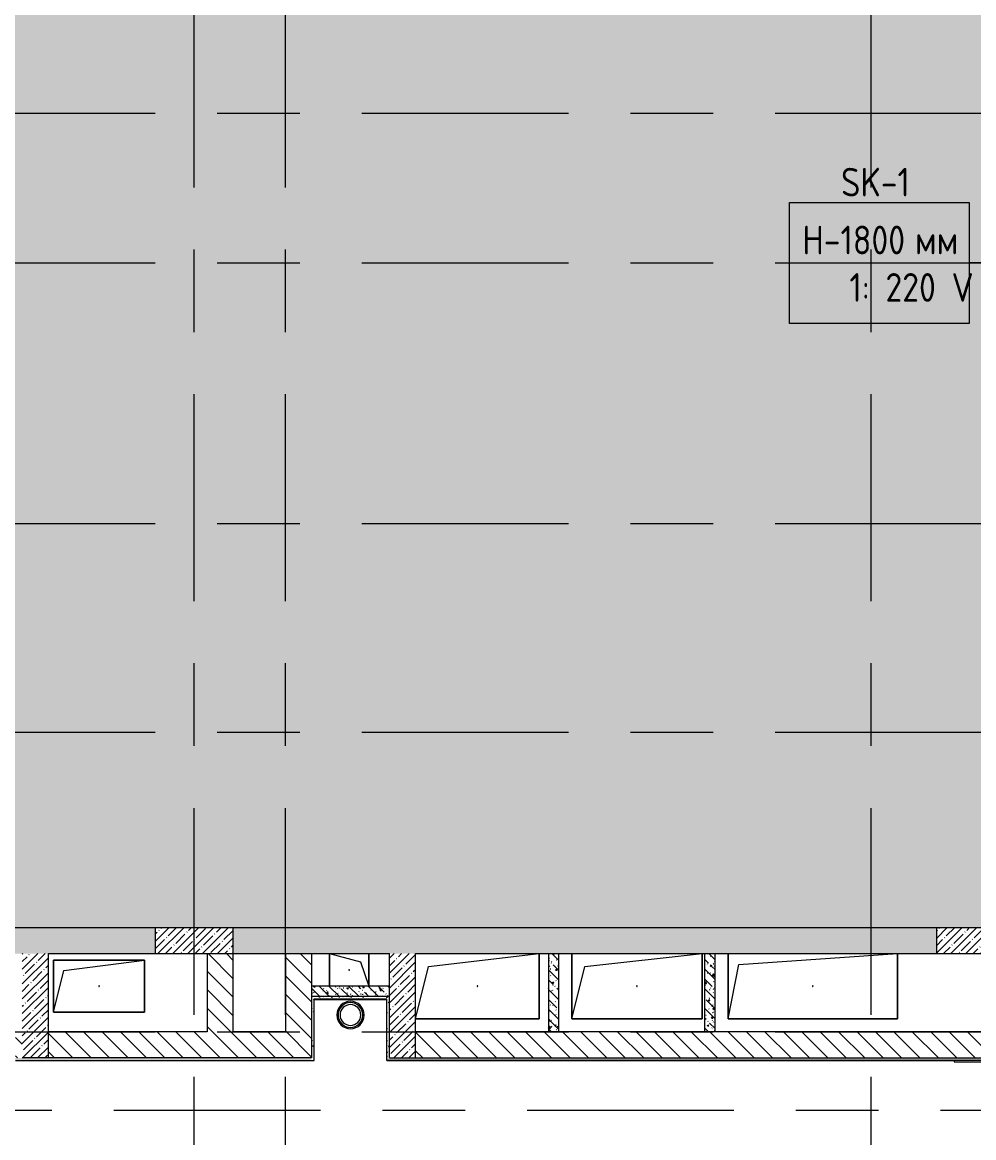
# Model space of a CAD drawing. Header units: millimetres. Extents: x 35111 to 235598, y -8553 to 29000.
# Drawn here: x 59140 to 66446, y 10287 to 18847 of the extents above; entities that cross this region are included whole.
import ezdxf

# ---------------------------------------------------------------- set-up
doc = ezdxf.new("R2010")
doc.units = ezdxf.units.MM
doc.linetypes.add('Осевая', pattern=[3175, 635, -476.25, 1587.5, -476.25])
for name, color, linetype, lineweight in [('A-DETL', 7, 'Continuous', 9), ('A-GENM', 7, 'Continuous', 9), ('A-WALL', 7, 'Continuous', 9), ('E-ELEC-FIXT-IDEN', 7, 'Continuous', 9), ('I-WALL', 7, 'Continuous', 9), ('P-SANR-FIXT', 7, 'Continuous', 9), ('S-COLS', 7, 'Continuous', 9), ('Оси-2', 7, 'Осевая', 9)]:
    doc.layers.add(name, color=color, linetype=linetype, lineweight=lineweight)
for name, color, linetype, lineweight, true_color in [('A-DETL-GENF-1', 7, 'Continuous', 9, 0xd4d4d4), ('A-WALL-1', 7, 'Continuous', 9, 0x3c3c3c), ('A-WALL-FNSH-1', 7, 'Continuous', 9, 0x3c3c3c)]:
    doc.layers.add(name, color=color, linetype=linetype, lineweight=lineweight, true_color=true_color)
doc.styles.add('GOST Common_1', font='GOST_Common.ttf', dxfattribs={"width": 0.9, "height": 220})
pattern_1 = [(135, (0, 0), (-70.71068, -70.71068), [])]
pattern_2 = [(45, (0, 0), (-57.02463, 57.02463), []), (45, (57.025, 0), (-57.02463, 57.02463), [100.806, -20.161, 3.353, -16.808])]
pattern_3 = [(135, (0, 0), (-75.43415, -75.43415), [106.68, -17.78, 3.556, -17.78]), (135, (0, 75.39), (-75.43415, -75.43415), []), (50, (0, 0), (127.52922, -11.15758), [13.335, -146.685]), (355, (0, 0), (-24.66966, 133.74002), [10.668, -117.348]), (100.451, (10.63, -0.93), (102.85973, 122.58178), [11.333, -124.663]), (46.184, (0, 35.56), (189.75516, -29.43036), [20.002, -220.027]), (96.636, (15.81, 33.1), (166.1822, 173.1996), [17, -186.995]), (351.184, (0, 35.56), (166.18393, 173.1976), [16.002, -176.022]), (21, (17.78, 26.67), (106.13027, -71.58603), [13.335, -146.685]), (326, (17.78, 26.67), (43.26188, 128.93175), [10.668, -117.348]), (71.451, (26.62, 20.7), (149.39198, 57.34505), [11.333, -124.663]), (37.5, (0, 0), (2.162228, 59.188357), [3.353, -112.573, 3.353, -115.773, -117.792]), (37.5, (0, 0), (2.162228, 59.188357), [-235.052, 3.353, -114.44]), (7.5, (0, 0), (46.77386, 70.12615), [3.353, -64.567, 3.353, -109.906, -44.894]), (7.5, (0, 0), (46.77386, 70.12615), [-181.178, 3.353, -41.542]), (327.5, (-39.65, 0), (94.91367, -4.010093), [3.353, -41.097, 3.353, -135.331, -184.023]), (327.5, (-39.65, 0), (94.91367, -4.010093), [-183.134, 3.353, -180.67]), (317.5, (-57.43, 0), (103.69057, 17.79882), [3.353, -54.432, 3.353, -88.748, -130.683]), (317.5, (-57.43, 0), (103.69057, 17.79882), [-149.885, 3.353, -127.33])]
pattern_4 = [(0, (0, 0), (121.92, 30.48), [10.058, -81.382, 10.058, -81.382, -487.68]), (0, (0, 0), (121.92, 30.48), [-182.88, 10.058, -172.822, 10.058, -81.382, -213.36]), (0, (0, 0), (121.92, 30.48), [-457.2, 10.058, -50.902, 10.058, -142.342]), (120, (45.72, 15.24), (-87.356454, 90.345817), [10.058, -81.382, 10.058, -81.382, -487.68]), (120, (45.72, 15.24), (-87.356454, 90.345817), [-182.88, 10.058, -172.822, 10.058, -81.382, -213.36]), (120, (45.72, 15.24), (-87.356454, 90.345817), [-457.2, 10.058, -50.902, 10.058, -142.342]), (240, (60.96, 76.2), (-34.563546, -120.825817), [10.058, -81.382, 10.058, -81.382, -487.68]), (240, (60.96, 76.2), (-34.563546, -120.825817), [-182.88, 10.058, -172.822, 10.058, -81.382, -213.36]), (240, (60.96, 76.2), (-34.563546, -120.825817), [-457.2, 10.058, -50.902, 10.058, -142.342])]

# ---------------------------------------------------------------- blocks, each defined once
blk = doc.blocks.new('BSC_Колонна _Прямоугольная - 600х600-23205240-План размещения напольных электротехнических лючков и розеток 3 этажа в осях 12-23')
at = {"layer": 'S-COLS'}
h = blk.add_hatch(dxfattribs=at)
h.set_pattern_fill('FP_15', color=256, style=0, pattern_type=2)
h.set_pattern_definition([(45, (-66460, -12000), (-57.02463, 57.02463), []), (45, (-66402.975, -12000), (-57.02463, 57.02463), [100.806, -20.161, 3.353, -16.808])])
h.paths.add_polyline_path([(-300, -300), (300, -300), (300, 300), (100, 300), (100, -100), (-300, -100), (-300, -177.4)])
for p, q in [((300, 300), (100, 300)), ((300, -300), (300, 300)), ((-300, -100), (-300, -300)), ((-300, -300), (300, -300))]:
    blk.add_line(p, q, dxfattribs=at)
blk = doc.blocks.new('BSC_Колонна _Прямоугольная - 600х600-V18-План размещения напольных электротехнических лючков и розеток 3 этажа в осях 12-23')
at = {"layer": 'S-COLS'}
h = blk.add_hatch(dxfattribs=at)
h.set_pattern_fill('FP_26', color=256, style=0, pattern_type=2)
h.set_pattern_definition([(45, (-60460, -12000), (-57.02463, 57.02463), []), (45, (-60402.975, -12000), (-57.02463, 57.02463), [100.806, -20.161, 3.353, -16.808])])
h.paths.add_polyline_path([(-300, -300), (300, -300), (300, -100), (-300, -100), (-300, -177.4)])
for p, q in [((-300, -100), (-300, -300)), ((300, -300), (300, -100)), ((-300, -300), (300, -300))]:
    blk.add_line(p, q, dxfattribs=at)
blk = doc.blocks.new('GM_Отверстие прямоугольное _в плите_ - Отверстие-21619835-План размещения напольных электротехнических лючков и розеток 3 этажа в осях 12-23')
at = {"layer": 'A-GENM'}
for p, q in [((-125, 150), (125, 150)), ((125, 150), (-125, 150)), ((-125, -150), (-62.5, 87.5)), ((-62.5, 87.5), (125, 150)), ((125, -150), (-125, -150)), ((-125, -150), (125, -150))]:
    blk.add_line(p, q, dxfattribs=at)
for start, end in [(360, 180), (180, 360)]:
    blk.add_arc((0, 0), 2.5, start, end, dxfattribs=at)
blk = doc.blocks.new('GM_Отверстие прямоугольное _в плите_ - Отверстие-21955552-План размещения напольных электротехнических лючков и розеток 3 этажа в осях 12-23')
at = {"layer": 'A-GENM'}
for p, q in [((-350, -200), (-350, 200)), ((-350, 200), (350, 200)), ((350, 200), (-350, 200)), ((-350, 200), (-350, -200)), ((-270, 120), (350, 200)), ((350, 200), (350, -200)), ((350, -200), (350, 200)), ((-350, -200), (-270, 120)), ((350, -200), (-350, -200)), ((-350, -200), (350, -200))]:
    blk.add_line(p, q, dxfattribs=at)
for start, end in [(360, 180), (180, 360)]:
    blk.add_arc((0, 0), 2.5, start, end, dxfattribs=at)
blk = doc.blocks.new('GM_Отверстие прямоугольное _в плите_ - Отверстие-21990363-План размещения напольных электротехнических лючков и розеток 3 этажа в осях 12-23')
at = {"layer": 'A-GENM'}
for p, q in [((-375, 150), (475, 250)), ((475, 250), (475, -250)), ((475, -250), (475, 250)), ((-475, -250), (-375, 150)), ((475, -250), (-475, -250)), ((-475, -250), (475, -250))]:
    blk.add_line(p, q, dxfattribs=at)
for start, end in [(360, 180), (180, 360)]:
    blk.add_arc((0, 0), 2.5, start, end, dxfattribs=at)
blk = doc.blocks.new('GM_Отверстие прямоугольное _в плите_ - Отверстие-21955708-План размещения напольных электротехнических лючков и розеток 3 этажа в осях 12-23')
at = {"layer": 'A-GENM'}
for p, q in [((-500, -250), (-500, 250)), ((-500, 250), (-500, -250)), ((-400, 150), (500, 250)), ((500, 250), (500, -250)), ((500, -250), (500, 250)), ((-500, -250), (-400, 150)), ((500, -250), (-500, -250)), ((-500, -250), (500, -250))]:
    blk.add_line(p, q, dxfattribs=at)
for start, end in [(360, 180), (180, 360)]:
    blk.add_arc((0, 0), 2.5, start, end, dxfattribs=at)
blk = doc.blocks.new('GM_Отверстие прямоугольное _в плите_ - Отверстие-21971738-План размещения напольных электротехнических лючков и розеток 3 этажа в осях 12-23')
at = {"layer": 'A-GENM'}
for p, q in [((-650, -250), (-650, 250)), ((-650, 250), (-650, -250)), ((-566.7, 166.7), (650, 250)), ((650, 250), (650, -250)), ((650, -250), (650, 250)), ((-650, -250), (-566.7, 166.7)), ((650, -250), (-650, -250)), ((-650, -250), (650, -250))]:
    blk.add_line(p, q, dxfattribs=at)
for start, end in [(360, 180), (180, 360)]:
    blk.add_arc((0, 0), 2.5, start, end, dxfattribs=at)
blk = doc.blocks.new('фонтанчик - Round_ Metal-30696552-План размещения напольных электротехнических лючков и розеток 3 этажа в осях 12-23')
at = {"layer": 'P-SANR-FIXT'}
for radius, start, end in [(105, 360, 180), (95, 0, 180), (105, 180, 360), (95, 180, 360), (80, 360, 180), (80, 180, 360)]:
    blk.add_arc((0, 0), radius, start, end, dxfattribs=at)

msp = doc.modelspace()

# ---------------------------------------------------------------- hatches: boundary and pattern name
at = {"layer": 'A-DETL-GENF-1'}
h = msp.add_hatch(color=256, dxfattribs=at)
h.paths.add_polyline_path([(79002.7, -258), (84826.2, -258), (84826.2, 3300), (75858, 3300), (75858, -258), (76090.9, -258)])
h.paths.add_polyline_path([(66560, 11900), (66560, 27358), (41910, 27358), (41910, 23858), (38510, 23858), (38510, 23799.7), (38742.7, 23799.7), (38742.7, 15358), (42380, 15358), (42380, 11900), (64444, 11900)])
h.paths.add_polyline_path([(81914.4, 15650), (84500.7, 15650), (84500.7, 18590), (74040, 18590), (74040, 15650), (79002.7, 15650)])
at = {"layer": 'I-WALL'}
h = msp.add_hatch(dxfattribs=at)
h.set_pattern_fill('FP_17', color=256, style=0, pattern_type=2)
h.set_pattern_definition(pattern_2)
h.paths.add_polyline_path([(64444, 11700), (66160, 11700), (66160, 11900), (60760, 11900), (60760, 11700), (64380, 11700)])
h.paths.add_polyline_path([(60076.3, 11700), (60160, 11700), (60160, 11900), (54760, 11900), (54760, 11700), (59340, 11700)])
h = msp.add_hatch(dxfattribs=at)
h.set_pattern_fill('FP_17', color=256, style=0, pattern_type=2)
h.set_pattern_definition(pattern_2)
h.paths.add_polyline_path([(59340, 10900), (59340, 11700), (59140, 11700), (59140, 10900)])
h = msp.add_hatch(dxfattribs=at)
h.set_pattern_fill('FP_21', color=256, style=0, pattern_type=2)
h.set_pattern_definition(pattern_1)
h.paths.add_polyline_path([(60760, 11100), (60760, 11700), (60560, 11700), (60560, 11100)])
h = msp.add_hatch(dxfattribs=at)
h.set_pattern_fill('FP_21', color=256, style=0, pattern_type=2)
h.set_pattern_definition(pattern_1)
h.paths.add_polyline_path([(61360, 10900), (61360, 11700), (61160, 11700), (61160, 10900)])
h = msp.add_hatch(dxfattribs=at)
h.set_pattern_fill('FP_17', color=256, style=0, pattern_type=2)
h.set_pattern_definition(pattern_2)
h.paths.add_polyline_path([(61960, 10900), (62160, 10900), (62160, 11700), (61960, 11700), (61960, 10958.6)])
h = msp.add_hatch(dxfattribs=at)
h.set_pattern_fill('FP_23', color=256, style=0, pattern_type=2)
h.set_pattern_definition(pattern_3)
h.paths.add_polyline_path([(63260, 11100), (63260, 11700), (63180, 11700), (63180, 11100)])
h = msp.add_hatch(dxfattribs=at)
h.set_pattern_fill('FP_23', color=256, style=0, pattern_type=2)
h.set_pattern_definition(pattern_3)
h.paths.add_polyline_path([(64380, 11100), (64460, 11100), (64460, 11700), (64380, 11700)])
h = msp.add_hatch(dxfattribs=at)
h.set_pattern_fill('FP_23', color=256, style=0, pattern_type=2)
h.set_pattern_definition(pattern_3)
h.paths.add_polyline_path([(61714.2, 11370), (61960, 11370), (61960, 11450), (61360, 11450), (61360, 11370), (61532.2, 11370)])
h = msp.add_hatch(dxfattribs=at)
h.set_pattern_fill('FP_71', color=256, style=0, pattern_type=2)
h.set_pattern_definition(pattern_4)
h.paths.add_polyline_path([(61939, 11350), (61940, 11350), (61940, 11370), (61360, 11370), (61360, 11350), (61896.2, 11350)])
h = msp.add_hatch(dxfattribs=at)
h.set_pattern_fill('FP_71', color=256, style=0, pattern_type=2)
h.set_pattern_definition(pattern_4)
h.paths.add_polyline_path([(61360, 10880), (61380, 10880), (61380, 11350), (61360, 11350), (61360, 10900)])
h = msp.add_hatch(dxfattribs=at)
h.set_pattern_fill('FP_71', color=256, style=0, pattern_type=2)
h.set_pattern_definition(pattern_4)
h.paths.add_polyline_path([(61960, 10900), (61960, 11370), (61940, 11370), (61940, 10900)])
h = msp.add_hatch(dxfattribs=at)
h.set_pattern_fill('FP_21', color=256, style=0, pattern_type=2)
h.set_pattern_definition(pattern_1)
h.paths.add_polyline_path([(61160, 10900), (61160, 11100), (59340, 11100), (59340, 10900), (60076.3, 10900)])
h.paths.add_polyline_path([(58387.8, 10900), (58387.8, 11100), (58207.8, 11100), (58207.8, 10900)])
h.paths.add_polyline_path([(57507.8, 10900), (57507.8, 11100), (57327.8, 11100), (57327.8, 10900)])
h.paths.add_polyline_path([(59140, 10900), (59140, 11100), (59087.8, 11100), (59087.8, 10900)])
h.paths.add_polyline_path([(56627.8, 10900), (56627.8, 11100), (56447.8, 11100), (56447.8, 10900)])
h.paths.add_polyline_path([(55500, 10900), (55500, 11100), (51910, 11100), (51910, 10900), (52797, 10900)])
h.paths.add_polyline_path([(55700, 10900), (55747.8, 10900), (55747.8, 11100), (55700, 11100)])
h.paths.add_polyline_path([(51710, 10900), (51710, 11100), (44760, 11100), (44760, 10900), (49885.2, 10900)])
h = msp.add_hatch(dxfattribs=at)
h.set_pattern_fill('FP_21', color=256, style=0, pattern_type=2)
h.set_pattern_definition(pattern_1)
h.paths.add_polyline_path([(62160, 10900), (62760, 10900), (62760, 11100), (62160, 11100), (62160, 10958.6)])
h = msp.add_hatch(dxfattribs=at)
h.set_pattern_fill('FP_21', color=256, style=0, pattern_type=2)
h.set_pattern_definition(pattern_1)
h.paths.add_polyline_path([(66560, 10900), (66560, 11100), (62760, 11100), (62760, 10900), (64444, 10900)])
h = msp.add_hatch(dxfattribs=at)
h.set_pattern_fill('FP_71', color=256, style=0, pattern_type=2)
h.set_pattern_definition(pattern_4)
h.paths.add_polyline_path([(61360, 10880), (61360, 10900), (59087.8, 10900), (59087.8, 10880), (60076.3, 10880)])
h.paths.add_polyline_path([(58387.8, 10880), (58387.8, 10900), (58207.8, 10900), (58207.8, 10880)])
h.paths.add_polyline_path([(57327.8, 10880), (57507.8, 10880), (57507.8, 10900), (57327.8, 10900)])
h.paths.add_polyline_path([(56447.8, 10880), (56627.8, 10880), (56627.8, 10900), (56447.8, 10900)])
h.paths.add_polyline_path([(55747.8, 10880), (55747.8, 10900), (42380, 10900), (42380, 10880), (55708.7, 10880)])
h = msp.add_hatch(dxfattribs=at)
h.set_pattern_fill('FP_71', color=256, style=0, pattern_type=2)
h.set_pattern_definition(pattern_4)
h.paths.add_polyline_path([(66760, 10880), (66760, 10900), (61940, 10900), (61940, 10880), (64444, 10880)])

# ---------------------------------------------------------------- linework, layer by layer
at = {"layer": 'A-DETL'}
msp.add_line((42380, 11900), (66560, 11900), dxfattribs=at)
at = {"layer": 'A-WALL'}
for p, q in [((61960, 10900), (61960, 11700)), ((61960, 11370), (61360, 11370)), ((61940, 11350), (61380, 11350)), ((61940, 10880), (61940, 11350)), ((61360, 10900), (59140, 10900)), ((66296, 10879.5), (66296, 10880))]:
    msp.add_line(p, q, dxfattribs=at)
at = {"layer": 'A-WALL-1'}
for p, q in [((59340, 10900), (59340, 11700)), ((59340, 11700), (60160, 11700)), ((60560, 11700), (60560, 11100)), ((60760, 11100), (60760, 11700)), ((60760, 11700), (61960, 11700)), ((61160, 11700), (61160, 11100)), ((61360, 11700), (61360, 10900)), ((62160, 10900), (62160, 11700)), ((62160, 11700), (66160, 11700)), ((63180, 11700), (63180, 11100)), ((63260, 11100), (63260, 11700)), ((64380, 11700), (64380, 11100)), ((64460, 11100), (64460, 11700)), ((61960, 11450), (61360, 11450)), ((61380, 11349), (61380, 11350)), ((60560, 11100), (59340, 11100)), ((61160, 11100), (60760, 11100)), ((66560, 11100), (62160, 11100)), ((59087.8, 10880), (61380, 10880)), ((61940, 10880), (66296, 10880)), ((61960, 10900), (66760, 10900))]:
    msp.add_line(p, q, dxfattribs=at)
at = {"layer": 'A-WALL-FNSH-1'}
for p, q in [((61380, 11349), (61380, 10880)), ((61381, 11349), (61939, 11349)), ((61381, 10879), (61381, 11349)), ((61939, 10879.5), (61939, 11350)), ((59087.8, 10879), (61381, 10879)), ((61939, 10879.5), (66296, 10879.5)), ((66296, 10880.5), (61940, 10880.5)), ((66296, 10880), (66296, 10880.5)), ((66796, 10880), (66296, 10880)), ((66296, 10879.5), (66296, 10869)), ((66296, 10869), (66796, 10869))]:
    msp.add_line(p, q, dxfattribs=at)
at = {"layer": 'E-ELEC-FIXT-IDEN'}
msp.add_line((66781, 16999.9), (66410.5, 16999.9), dxfattribs=at)
at = {"layer": 'E-ELEC-FIXT-IDEN', "flags": 128}
msp.add_lwpolyline([(65031.5, 17463.9), (66410.5, 17463.9), (66410.5, 16535.9), (65031.5, 16535.9)], close=True, dxfattribs=at)
at = {"layer": 'Оси-2'}
for p, q in [((60460, 593.7), (60460, 24850)), ((61160, 593.7), (61160, 24850)), ((65660, 593.7), (65660, 24850)), ((38410.7, 18150), (82250, 18150)), ((38410.7, 17000), (82250, 17000)), ((38410.7, 15000), (81650, 15000)), ((38410.7, 13400), (81650, 13400)), ((38410.7, 11100), (82250, 11100)), ((39680.7, 10500), (82250, 10500))]:
    msp.add_line(p, q, dxfattribs=at)

# ---------------------------------------------------------------- block references
at = {"layer": 'A-GENM'}
for name, p in [('GM_Отверстие прямоугольное _в плите_ - Отверстие-21955552-План размещения напольных электротехнических лючков и розеток 3 этажа в осях 12-23', (59729.2, 11450)), ('GM_Отверстие прямоугольное _в плите_ - Отверстие-21990363-План размещения напольных электротехнических лючков и розеток 3 этажа в осях 12-23', (62635, 11450)), ('GM_Отверстие прямоугольное _в плите_ - Отверстие-21955708-План размещения напольных электротехнических лючков и розеток 3 этажа в осях 12-23', (63860, 11450)), ('GM_Отверстие прямоугольное _в плите_ - Отверстие-21971738-План размещения напольных электротехнических лючков и розеток 3 этажа в осях 12-23', (65210, 11450))]:
    msp.add_blockref(name, p, dxfattribs=at)
at = {"layer": 'A-GENM', "rotation": 270}
msp.add_blockref('GM_Отверстие прямоугольное _в плите_ - Отверстие-21619835-План размещения напольных электротехнических лючков и розеток 3 этажа в осях 12-23', (61650, 11575), dxfattribs=at)
at = {"layer": 'P-SANR-FIXT'}
msp.add_blockref('фонтанчик - Round_ Metal-30696552-План размещения напольных электротехнических лючков и розеток 3 этажа в осях 12-23', (61660, 11229), dxfattribs=at)
at = {"layer": 'S-COLS'}
for name, p in [('BSC_Колонна _Прямоугольная - 600х600-23205240-План размещения напольных электротехнических лючков и розеток 3 этажа в осях 12-23', (66460, 12000)), ('BSC_Колонна _Прямоугольная - 600х600-V18-План размещения напольных электротехнических лючков и розеток 3 этажа в осях 12-23', (60460, 12000))]:
    msp.add_blockref(name, p, dxfattribs=at)

# ---------------------------------------------------------------- texts
at = {"layer": 'E-ELEC-FIXT-IDEN', "char_height": 220, "attachment_point": 1, "style": 'GOST Common_1'}
for s, insert, width in [('SK-1', (65427.4, 17730.3), 656.582), ('H-1800 ', (65131.5, 17286.3), 1046.202), ('мм', (65994.7, 17286.3), 375.19), ('   1: 220 V', (65131.5, 16922.5), 1291.519)]:
    msp.add_mtext(s, dxfattribs=dict(at, insert=insert, width=width))

doc.saveas('drawing.dxf')
